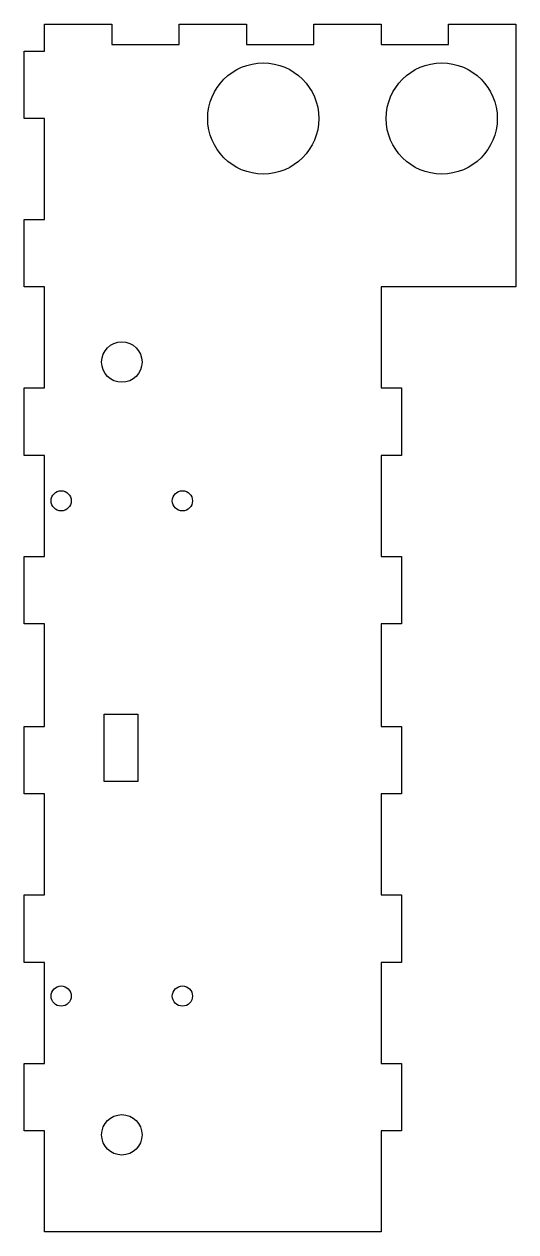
# Model space of a CAD drawing. Header units: millimetres. Extents: x 19 to 92, y -86 to 93.
import ezdxf

# ---------------------------------------------------------------- set-up
doc = ezdxf.new("R2010")
doc.units = ezdxf.units.MM

msp = doc.modelspace()

# ---------------------------------------------------------------- linework, layer by layer
at = {"color": 7, "linetype": 'Continuous', "lineweight": 25}
for p, q in [((21.71, 88.97), (21.71, 92.97)), ((21.71, 92.97), (31.71, 92.97)), ((31.71, 92.97), (31.71, 89.97)), ((41.71, 89.97), (41.71, 92.97)), ((41.71, 92.97), (51.71, 92.97)), ((51.71, 92.97), (51.71, 89.97)), ((61.71, 89.97), (61.71, 92.97)), ((61.71, 92.97), (71.71, 92.97)), ((71.71, 92.97), (71.71, 89.97)), ((81.71, 89.97), (81.71, 92.97)), ((81.71, 92.97), (91.71, 92.97)), ((91.71, 92.97), (91.71, 53.97)), ((31.71, 89.97), (41.71, 89.97)), ((51.71, 89.97), (61.71, 89.97)), ((71.71, 89.97), (81.71, 89.97)), ((18.71, 78.97), (18.71, 88.97)), ((18.71, 88.97), (21.71, 88.97)), ((21.71, 78.97), (18.71, 78.97)), ((21.71, 63.97), (21.71, 78.97)), ((18.71, 53.97), (18.71, 63.97)), ((18.71, 63.97), (21.71, 63.97)), ((21.71, 53.97), (18.71, 53.97)), ((21.71, 38.97), (21.71, 53.97)), ((91.71, 53.97), (71.71, 53.97)), ((71.71, 53.97), (71.71, 38.97)), ((18.71, 28.97), (18.71, 38.97)), ((18.71, 38.97), (21.71, 38.97)), ((71.71, 38.97), (74.71, 38.97)), ((74.71, 38.97), (74.71, 28.97)), ((21.71, 28.97), (18.71, 28.97)), ((21.71, 13.97), (21.71, 28.97)), ((74.71, 28.97), (71.71, 28.97)), ((71.71, 28.97), (71.71, 13.97)), ((18.71, 3.97), (18.71, 13.97)), ((18.71, 13.97), (21.71, 13.97)), ((71.71, 13.97), (74.71, 13.97)), ((74.71, 13.97), (74.71, 3.97)), ((21.71, 3.97), (18.71, 3.97)), ((21.71, -11.28), (21.71, 3.97)), ((74.71, 3.97), (71.71, 3.97)), ((71.71, 3.97), (71.71, -11.28)), ((30.58, -9.42), (35.58, -9.42)), ((30.58, -19.42), (30.58, -9.42)), ((35.58, -9.42), (35.58, -19.42)), ((18.71, -21.28), (18.71, -11.28)), ((18.71, -11.28), (21.71, -11.28)), ((71.71, -11.28), (74.71, -11.28)), ((74.71, -11.28), (74.71, -21.28)), ((35.58, -19.42), (30.58, -19.42)), ((21.71, -21.28), (18.71, -21.28)), ((21.71, -36.28), (21.71, -21.28)), ((74.71, -21.28), (71.71, -21.28)), ((71.71, -21.28), (71.71, -36.28)), ((18.71, -46.28), (18.71, -36.28)), ((18.71, -36.28), (21.71, -36.28)), ((71.71, -36.28), (74.71, -36.28)), ((74.71, -36.28), (74.71, -46.28)), ((21.71, -46.28), (18.71, -46.28)), ((21.71, -61.28), (21.71, -46.28)), ((71.71, -46.28), (71.71, -61.28)), ((74.71, -46.28), (71.71, -46.28)), ((18.71, -71.28), (18.71, -61.28)), ((18.71, -61.28), (21.71, -61.28)), ((71.71, -61.28), (74.71, -61.28)), ((74.71, -61.28), (74.71, -71.28)), ((21.71, -71.28), (18.71, -71.28)), ((21.71, -86.28), (21.71, -71.28)), ((74.71, -71.28), (71.71, -71.28)), ((71.71, -71.28), (71.71, -86.28)), ((71.71, -86.28), (21.71, -86.28))]:
    msp.add_line(p, q, dxfattribs=at)
for centre, radius in [((54.21, 78.97), 8.25), ((80.71, 78.97), 8.25), ((33.21, 42.82), 3), ((24.21, 22.22), 1.5), ((42.21, 22.22), 1.5), ((24.21, -51.28), 1.5), ((42.21, -51.28), 1.5), ((33.21, -71.88), 3)]:
    msp.add_circle(centre, radius, dxfattribs=at)

doc.saveas('drawing.dxf')
